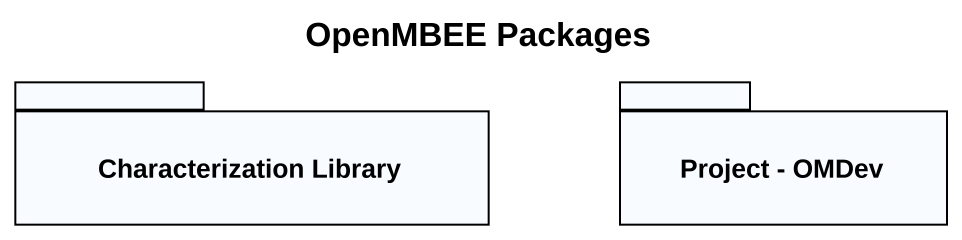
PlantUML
@startuml
title OpenMBEE Packages
package "Characterization Library" as Characterization_Library {
}
package "Project - OMDev" as Project_OMDev {
}
@enduml
